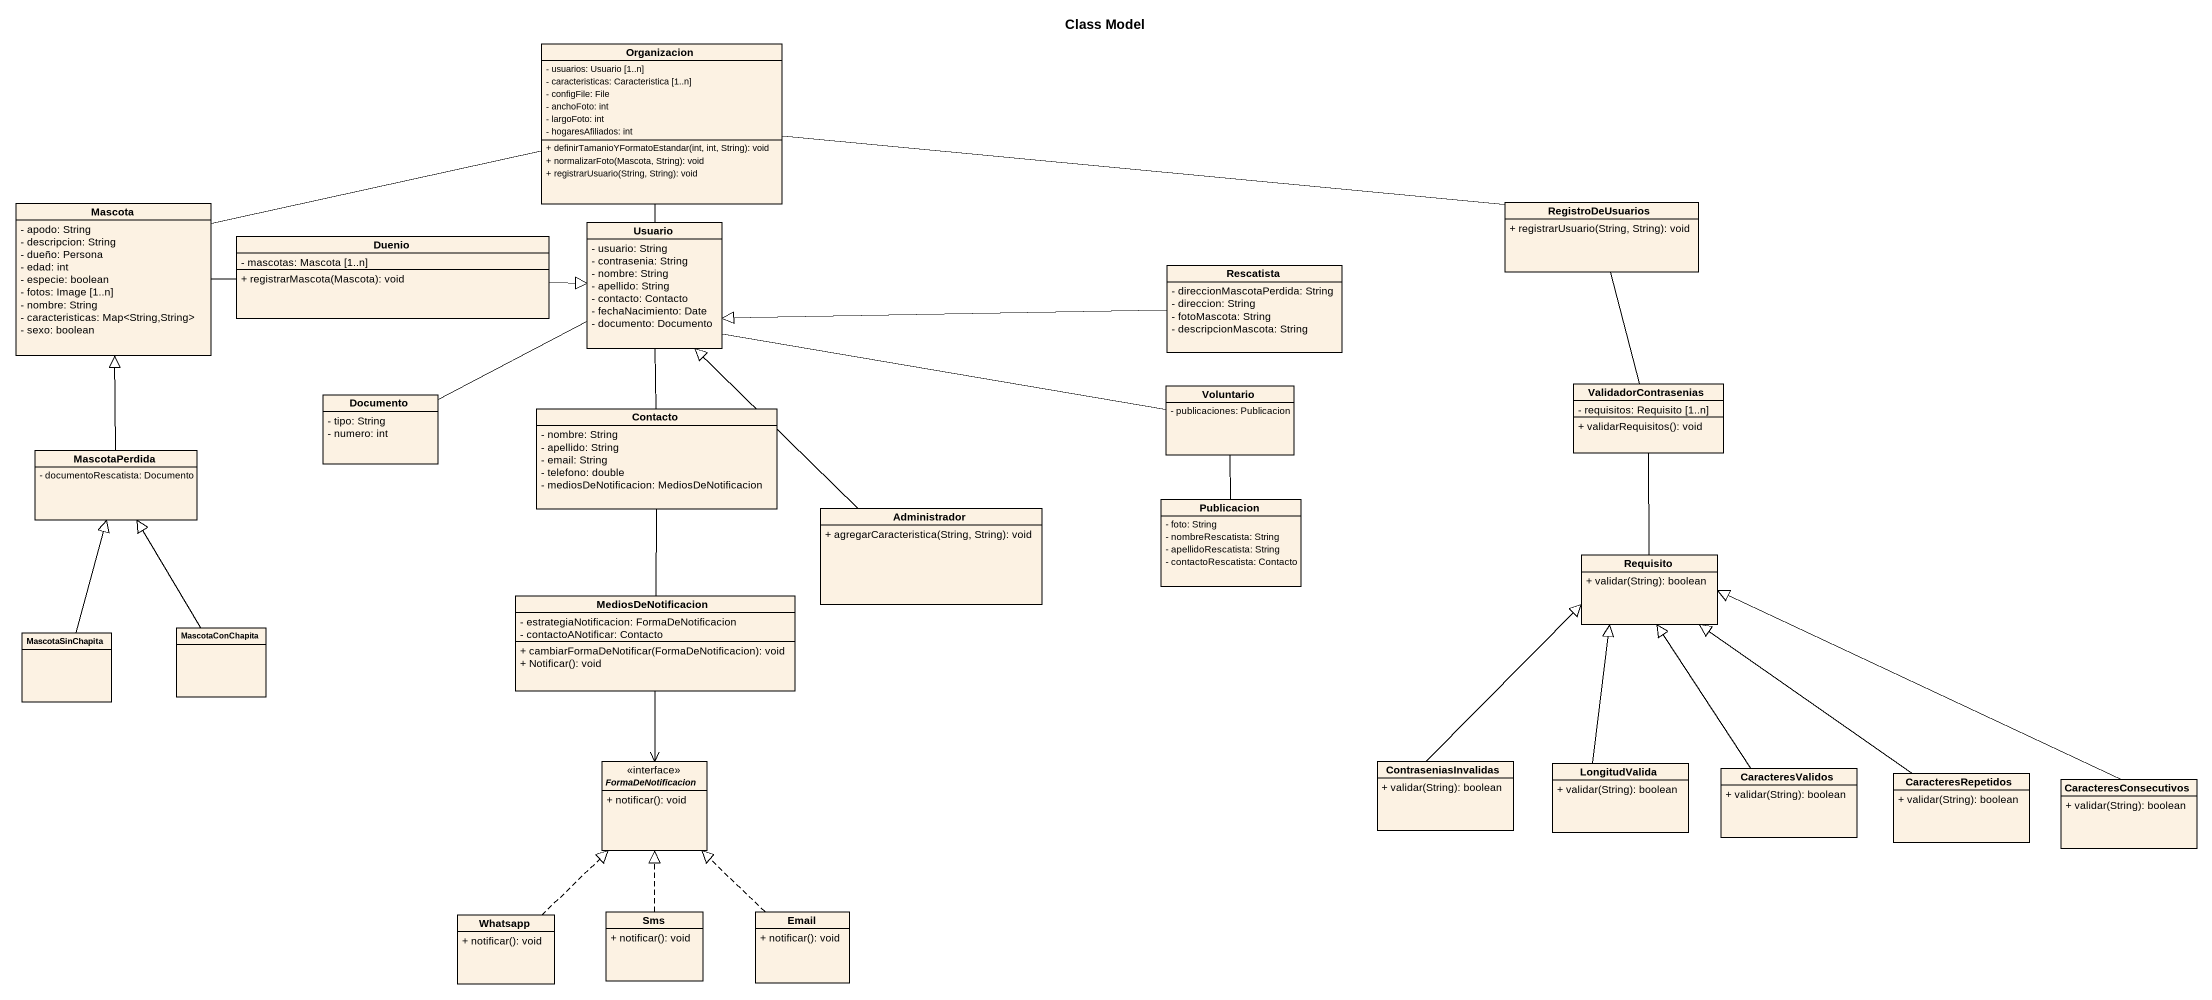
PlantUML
@startuml
title Class Model
hide circle
hide empty members
skinparam classAttributeIconSize 0
class Organizacion {
  - usuarios: Usuario [1..n]
  - caracteristicas: Caracteristica [1..n]
  - configFile: File
  - anchoFoto: int
  - largoFoto: int
  - hogaresAfiliados: int
  + definirTamanioYFormatoEstandar(int, int, String): void
  + normalizarFoto(Mascota, String): void
  + registrarUsuario(String, String): void
}
class Mascota {
  - apodo: String
  - descripcion: String
  - dueño: Persona
  - edad: int
  - especie: boolean
  - fotos: Image [1..n]
  - nombre: String
  - caracteristicas: Map<String,String>
  - sexo: boolean
}
class Duenio {
  - mascotas: Mascota [1..n]
  + registrarMascota(Mascota): void
}
class Usuario {
  - usuario: String
  - contrasenia: String
  - nombre: String
  - apellido: String
  - contacto: Contacto
  - fechaNacimiento: Date
  - documento: Documento
}
class RegistroDeUsuarios {
  + registrarUsuario(String, String): void
}
class Rescatista {
  - direccionMascotaPerdida: String
  - direccion: String
  - fotoMascota: String
  - descripcionMascota: String
}
class Documento {
  - tipo: String
  - numero: int
}
class Contacto {
  - nombre: String
  - apellido: String
  - email: String
  - telefono: double
  - mediosDeNotificacion: MediosDeNotificacion
}
class Voluntario {
  - publicaciones: Publicacion
}
class ValidadorContrasenias {
  - requisitos: Requisito [1..n]
  + validarRequisitos(): void
}
class MascotaPerdida {
  - documentoRescatista: Documento
}
class Administrador {
  + agregarCaracteristica(String, String): void
}
class Publicacion {
  - foto: String
  - nombreRescatista: String
  - apellidoRescatista: String
  - contactoRescatista: Contacto
}
class Requisito {
  + validar(String): boolean
}
class MediosDeNotificacion {
  - estrategiaNotificacion: FormaDeNotificacion
  - contactoANotificar: Contacto
  + cambiarFormaDeNotificar(FormaDeNotificacion): void
  + Notificar(): void
}
class MascotaSinChapita
class MascotaConChapita
interface FormaDeNotificacion {
  + notificar(): void
}
class ContraseniasInvalidas {
  + validar(String): boolean
}
class LongitudValida {
  + validar(String): boolean
}
class CaracteresValidos {
  + validar(String): boolean
}
class CaracteresRepetidos {
  + validar(String): boolean
}
class CaracteresConsecutivos {
  + validar(String): boolean
}
class Whatsapp {
  + notificar(): void
}
class Sms {
  + notificar(): void
}
class Email {
  + notificar(): void
}
Organizacion -- Usuario
Organizacion -right- RegistroDeUsuarios
Mascota -right- Organizacion
Mascota -right- Duenio
Duenio -right-|> Usuario
Rescatista -left-|> Usuario
Documento -right- Usuario
Contacto -up- Usuario
Contacto -- MediosDeNotificacion
Voluntario -left- Usuario
ValidadorContrasenias -up- RegistroDeUsuarios
MascotaPerdida -up-|> Mascota
Administrador -up-|> Usuario
Publicacion -up- Voluntario
Requisito -up- ValidadorContrasenias
MediosDeNotificacion --> FormaDeNotificacion
MascotaSinChapita -up-|> MascotaPerdida
MascotaConChapita -up-|> MascotaPerdida
ContraseniasInvalidas -up-|> Requisito
LongitudValida -up-|> Requisito
CaracteresValidos -up-|> Requisito
CaracteresRepetidos -up-|> Requisito
CaracteresConsecutivos -left-|> Requisito
Whatsapp .up.|> FormaDeNotificacion
Sms .up.|> FormaDeNotificacion
Email .up.|> FormaDeNotificacion
@enduml
